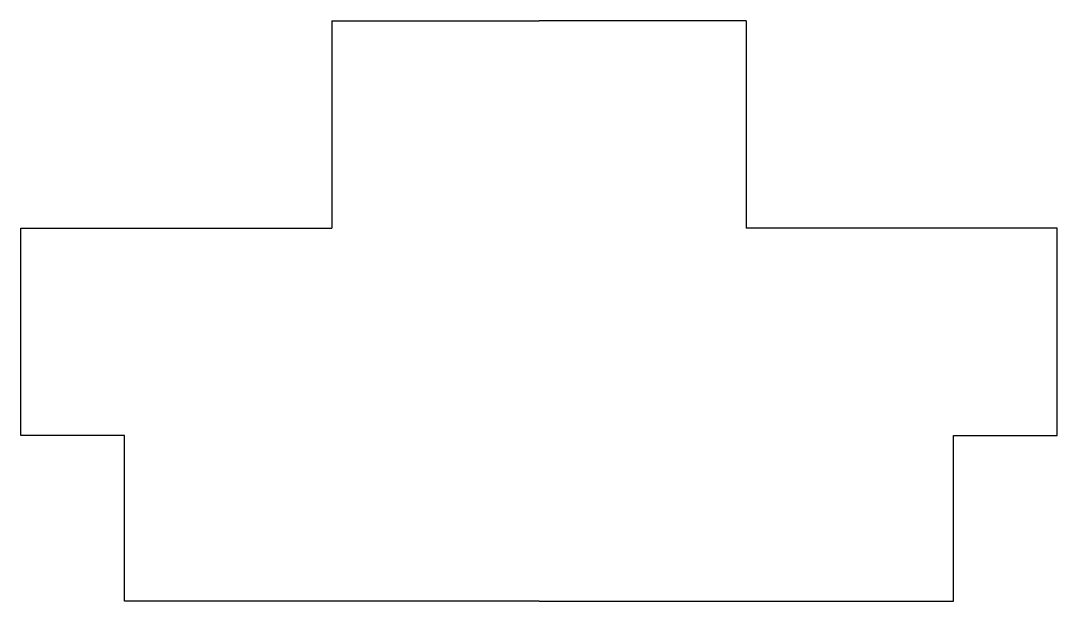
# Model space of a CAD drawing. Header units: millimetres. Extents: x -12.5 to 12.5, y -4 to 10.
import ezdxf

# ---------------------------------------------------------------- set-up
doc = ezdxf.new("R2010")
doc.units = ezdxf.units.MM
doc.layers.get('0').update_dxf_attribs({"linetype": 'CONTINUOUS'})

msp = doc.modelspace()

# ---------------------------------------------------------------- linework, layer by layer
for p, q in [((-5, 10), (-5, 5)), ((-5, 10), (0, 10)), ((5, 10), (0, 10)), ((5, 10), (5, 5)), ((-12.5, 0), (-12.5, 5)), ((-12.5, 5), (-10, 5)), ((-10, 5), (-5, 5)), ((10, 5), (5, 5)), ((12.5, 5), (10, 5)), ((12.5, 0), (12.5, 5)), ((-10, 0), (-12.5, 0)), ((-10, -4), (-10, 0)), ((10, -4), (10, 0)), ((10, 0), (12.5, 0)), ((0, -4), (-10, -4)), ((0, -4), (10, -4))]:
    msp.add_line(p, q)

doc.saveas('drawing.dxf')
